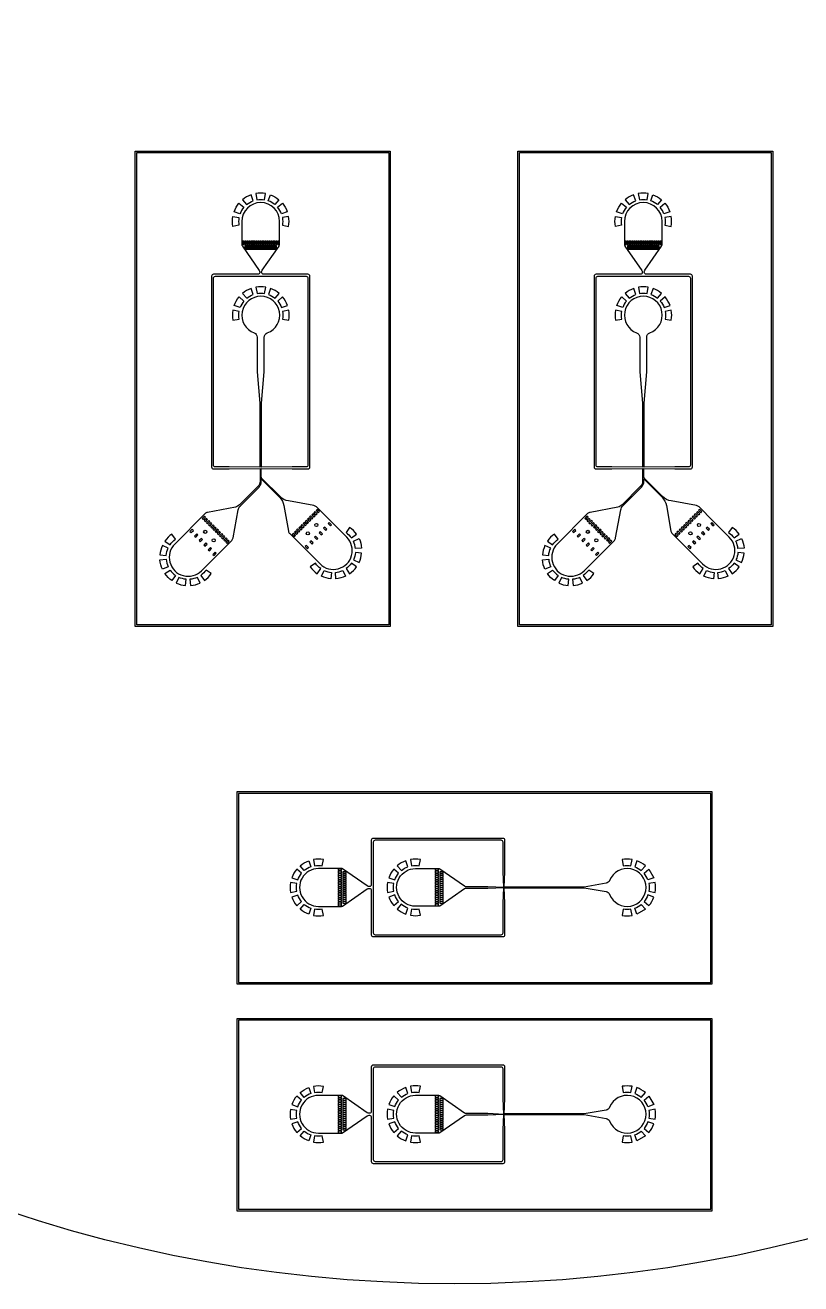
# Model space of a CAD drawing. Header units: millimetres. Extents: x -10 to 78.9, y -27.5 to 61.4.
# Drawn here: x 20.84 to 45.48, y -27.54 to 12.44 of the extents above; entities that cross this region are included whole.
import ezdxf

# ---------------------------------------------------------------- set-up
doc = ezdxf.new("R2010")
doc.units = ezdxf.units.MM
doc.header["$MEASUREMENT"] = 0

msp = doc.modelspace()

# ---------------------------------------------------------------- linework, layer by layer
for p, q in [((28.444, 4.528), (28.414, 4.528)), ((40.594, 4.528), (40.564, 4.528)), ((29.323, -1.596), (29.323, -1.596)), ((41.473, -1.596), (41.473, -1.596)), ((26.823, -1.656), (26.823, -1.656)), ((38.973, -1.656), (38.973, -1.656)), ((30.119, -3.083), (30.048, -3.012)), ((42.269, -3.083), (42.198, -3.012)), ((26.704, -3.471), (26.775, -3.4)), ((26.842, -3.608), (26.913, -3.538)), ((29.775, -3.426), (29.704, -3.356)), ((38.854, -3.471), (38.925, -3.4)), ((38.992, -3.608), (39.063, -3.538)), ((41.925, -3.426), (41.854, -3.356)), ((26.258, -3.824), (26.329, -3.754)), ((26.404, -3.97), (26.475, -3.899)), ((26.911, -3.677), (26.981, -3.607)), ((27.048, -3.815), (27.119, -3.744)), ((38.408, -3.824), (38.479, -3.754)), ((38.554, -3.97), (38.625, -3.899)), ((39.061, -3.677), (39.131, -3.607)), ((39.198, -3.815), (39.269, -3.744)), ((26.841, -4.407), (26.912, -4.336)), ((29.845, -4.156), (29.774, -4.085)), ((38.991, -4.407), (39.062, -4.336)), ((41.995, -4.156), (41.924, -4.085))]:
    msp.add_line(p, q)
for points in [[(32.439, -6.66), (24.339, -6.66), (24.339, 8.44), (32.439, 8.44)], [(44.589, -6.66), (36.489, -6.66), (36.489, 8.44), (44.589, 8.44)], [(32.389, -6.61), (24.389, -6.61), (24.389, 8.39), (32.389, 8.39)], [(44.539, -6.61), (36.539, -6.61), (36.539, 8.39), (44.539, 8.39)], [(27.739, 5.574), (27.739, 5.474), (27.789, 5.474), (27.789, 5.574)], [(27.859, 5.574), (27.809, 5.574), (27.809, 5.474), (27.859, 5.474)], [(27.874, 5.424), (27.824, 5.424), (27.824, 5.324), (27.874, 5.324)], [(27.929, 5.574), (27.879, 5.574), (27.879, 5.474), (27.929, 5.474)], [(27.887, 5.424), (27.887, 5.324), (27.937, 5.324), (27.937, 5.424)], [(27.999, 5.574), (27.949, 5.574), (27.949, 5.474), (27.999, 5.474)], [(27.95, 5.424), (27.95, 5.324), (28, 5.324), (28, 5.424)], [(28.014, 5.424), (28.014, 5.324), (28.064, 5.324), (28.064, 5.424)], [(28.019, 5.574), (28.019, 5.474), (28.069, 5.474), (28.069, 5.574)], [(28.127, 5.424), (28.077, 5.424), (28.077, 5.324), (28.127, 5.324)], [(28.139, 5.474), (28.139, 5.574), (28.089, 5.574), (28.089, 5.474)], [(28.19, 5.424), (28.14, 5.424), (28.14, 5.324), (28.19, 5.324)], [(28.209, 5.474), (28.209, 5.574), (28.159, 5.574), (28.159, 5.474)], [(28.254, 5.424), (28.204, 5.424), (28.204, 5.324), (28.254, 5.324)], [(28.279, 5.474), (28.279, 5.574), (28.229, 5.574), (28.229, 5.474)], [(28.317, 5.424), (28.267, 5.424), (28.267, 5.324), (28.317, 5.324)], [(28.349, 5.474), (28.349, 5.574), (28.299, 5.574), (28.299, 5.474)], [(28.33, 5.324), (28.38, 5.324), (28.38, 5.424), (28.33, 5.424)], [(28.369, 5.574), (28.369, 5.474), (28.419, 5.474), (28.419, 5.574)], [(28.394, 5.424), (28.394, 5.324), (28.444, 5.324), (28.444, 5.424)], [(28.489, 5.574), (28.439, 5.574), (28.439, 5.474), (28.489, 5.474)], [(28.457, 5.424), (28.457, 5.324), (28.507, 5.324), (28.507, 5.424)], [(28.509, 5.474), (28.559, 5.474), (28.559, 5.574), (28.509, 5.574)], [(28.52, 5.424), (28.52, 5.324), (28.57, 5.324), (28.57, 5.424)], [(28.629, 5.574), (28.579, 5.574), (28.579, 5.474), (28.629, 5.474)], [(28.584, 5.424), (28.584, 5.324), (28.634, 5.324), (28.634, 5.424)], [(28.647, 5.424), (28.647, 5.324), (28.697, 5.324), (28.697, 5.424)], [(28.699, 5.574), (28.649, 5.574), (28.649, 5.474), (28.699, 5.474)], [(28.76, 5.324), (28.76, 5.424), (28.71, 5.424), (28.71, 5.324)], [(28.769, 5.574), (28.719, 5.574), (28.719, 5.474), (28.769, 5.474)], [(28.774, 5.324), (28.824, 5.324), (28.824, 5.424), (28.774, 5.424)], [(28.789, 5.474), (28.839, 5.474), (28.839, 5.574), (28.789, 5.574)], [(28.859, 5.574), (28.859, 5.474), (28.909, 5.474), (28.909, 5.574)], [(39.889, 5.574), (39.889, 5.474), (39.939, 5.474), (39.939, 5.574)], [(40.009, 5.574), (39.959, 5.574), (39.959, 5.474), (40.009, 5.474)], [(40.024, 5.424), (39.974, 5.424), (39.974, 5.324), (40.024, 5.324)], [(40.079, 5.574), (40.029, 5.574), (40.029, 5.474), (40.079, 5.474)], [(40.037, 5.424), (40.037, 5.324), (40.087, 5.324), (40.087, 5.424)], [(40.149, 5.574), (40.099, 5.574), (40.099, 5.474), (40.149, 5.474)], [(40.1, 5.424), (40.1, 5.324), (40.15, 5.324), (40.15, 5.424)], [(40.164, 5.424), (40.164, 5.324), (40.214, 5.324), (40.214, 5.424)], [(40.169, 5.574), (40.169, 5.474), (40.219, 5.474), (40.219, 5.574)], [(40.277, 5.424), (40.227, 5.424), (40.227, 5.324), (40.277, 5.324)], [(40.289, 5.474), (40.289, 5.574), (40.239, 5.574), (40.239, 5.474)], [(40.34, 5.424), (40.29, 5.424), (40.29, 5.324), (40.34, 5.324)], [(40.359, 5.474), (40.359, 5.574), (40.309, 5.574), (40.309, 5.474)], [(40.404, 5.424), (40.354, 5.424), (40.354, 5.324), (40.404, 5.324)], [(40.429, 5.474), (40.429, 5.574), (40.379, 5.574), (40.379, 5.474)], [(40.467, 5.424), (40.417, 5.424), (40.417, 5.324), (40.467, 5.324)], [(40.499, 5.474), (40.499, 5.574), (40.449, 5.574), (40.449, 5.474)], [(40.48, 5.324), (40.53, 5.324), (40.53, 5.424), (40.48, 5.424)], [(40.519, 5.574), (40.519, 5.474), (40.569, 5.474), (40.569, 5.574)], [(40.544, 5.424), (40.544, 5.324), (40.594, 5.324), (40.594, 5.424)], [(40.639, 5.574), (40.589, 5.574), (40.589, 5.474), (40.639, 5.474)], [(40.607, 5.424), (40.607, 5.324), (40.657, 5.324), (40.657, 5.424)], [(40.659, 5.474), (40.709, 5.474), (40.709, 5.574), (40.659, 5.574)], [(40.67, 5.424), (40.67, 5.324), (40.72, 5.324), (40.72, 5.424)], [(40.779, 5.574), (40.729, 5.574), (40.729, 5.474), (40.779, 5.474)], [(40.734, 5.424), (40.734, 5.324), (40.784, 5.324), (40.784, 5.424)], [(40.797, 5.424), (40.797, 5.324), (40.847, 5.324), (40.847, 5.424)], [(40.849, 5.574), (40.799, 5.574), (40.799, 5.474), (40.849, 5.474)], [(40.91, 5.324), (40.91, 5.424), (40.86, 5.424), (40.86, 5.324)], [(40.919, 5.574), (40.869, 5.574), (40.869, 5.474), (40.919, 5.474)], [(40.924, 5.324), (40.974, 5.324), (40.974, 5.424), (40.924, 5.424)], [(40.939, 5.474), (40.989, 5.474), (40.989, 5.574), (40.939, 5.574)], [(41.009, 5.574), (41.009, 5.474), (41.059, 5.474), (41.059, 5.574)], [(26.534, -3.158), (26.463, -3.229), (26.498, -3.265), (26.569, -3.193)], [(29.946, -3.255), (29.981, -3.22), (29.91, -3.149), (29.875, -3.184)], [(30.015, -3.187), (30.05, -3.151), (29.979, -3.08), (29.944, -3.116)], [(30.083, -3.118), (30.119, -3.083), (30.048, -3.012), (30.012, -3.047)], [(30.081, -2.978), (30.152, -3.049), (30.188, -3.014), (30.116, -2.943)], [(38.684, -3.158), (38.613, -3.229), (38.648, -3.265), (38.719, -3.193)], [(42.096, -3.255), (42.131, -3.22), (42.06, -3.149), (42.025, -3.184)], [(42.165, -3.187), (42.2, -3.151), (42.129, -3.08), (42.094, -3.116)], [(42.233, -3.118), (42.269, -3.083), (42.198, -3.012), (42.162, -3.047)], [(42.231, -2.978), (42.302, -3.049), (42.338, -3.014), (42.266, -2.943)], [(26.113, -3.679), (26.184, -3.608), (26.148, -3.572), (26.077, -3.643)], [(26.567, -3.333), (26.638, -3.262), (26.603, -3.227), (26.531, -3.298)], [(26.636, -3.402), (26.707, -3.331), (26.671, -3.296), (26.6, -3.367)], [(26.669, -3.436), (26.704, -3.471), (26.775, -3.4), (26.74, -3.364)], [(26.809, -3.433), (26.738, -3.504), (26.773, -3.54), (26.844, -3.469)], [(26.842, -3.608), (26.913, -3.537), (26.878, -3.502), (26.807, -3.573)], [(26.982, -3.606), (26.946, -3.571), (26.875, -3.642), (26.911, -3.677)], [(29.533, -3.668), (29.568, -3.633), (29.497, -3.562), (29.462, -3.597)], [(29.602, -3.599), (29.637, -3.564), (29.566, -3.493), (29.531, -3.528)], [(29.739, -3.462), (29.775, -3.426), (29.704, -3.355), (29.668, -3.391)], [(29.737, -3.322), (29.808, -3.393), (29.844, -3.358), (29.773, -3.287)], [(29.841, -3.218), (29.806, -3.253), (29.877, -3.324), (29.912, -3.289)], [(30.321, -3.538), (30.393, -3.609), (30.428, -3.573), (30.357, -3.502)], [(30.502, -3.357), (30.467, -3.392), (30.538, -3.463), (30.574, -3.428)], [(38.263, -3.679), (38.334, -3.608), (38.298, -3.572), (38.227, -3.643)], [(38.717, -3.333), (38.788, -3.262), (38.753, -3.227), (38.681, -3.298)], [(38.786, -3.402), (38.857, -3.331), (38.821, -3.296), (38.75, -3.367)], [(38.819, -3.436), (38.854, -3.471), (38.925, -3.4), (38.89, -3.364)], [(38.959, -3.433), (38.888, -3.504), (38.923, -3.54), (38.994, -3.469)], [(38.992, -3.608), (39.063, -3.537), (39.028, -3.502), (38.957, -3.573)], [(39.132, -3.606), (39.096, -3.571), (39.025, -3.642), (39.061, -3.677)], [(41.683, -3.668), (41.718, -3.633), (41.647, -3.562), (41.612, -3.597)], [(41.752, -3.599), (41.787, -3.564), (41.716, -3.493), (41.681, -3.528)], [(41.889, -3.462), (41.925, -3.426), (41.854, -3.355), (41.818, -3.391)], [(41.887, -3.322), (41.958, -3.393), (41.994, -3.358), (41.923, -3.287)], [(41.991, -3.218), (41.956, -3.253), (42.027, -3.324), (42.062, -3.289)], [(42.471, -3.538), (42.543, -3.609), (42.578, -3.573), (42.507, -3.502)], [(42.652, -3.357), (42.617, -3.392), (42.688, -3.463), (42.724, -3.428)], [(26.258, -3.824), (26.329, -3.753), (26.294, -3.718), (26.223, -3.789)], [(26.404, -3.97), (26.475, -3.899), (26.44, -3.864), (26.368, -3.935)], [(26.98, -3.746), (27.051, -3.675), (27.015, -3.64), (26.944, -3.711)], [(27.119, -3.744), (27.084, -3.708), (27.013, -3.779), (27.048, -3.815)], [(27.188, -3.813), (27.153, -3.777), (27.082, -3.848), (27.117, -3.884)], [(27.186, -3.952), (27.257, -3.881), (27.222, -3.846), (27.151, -3.917)], [(27.219, -3.986), (27.255, -4.021), (27.326, -3.95), (27.29, -3.915)], [(29.396, -3.806), (29.431, -3.77), (29.36, -3.699), (29.325, -3.735)], [(29.5, -3.702), (29.429, -3.631), (29.393, -3.666), (29.464, -3.737)], [(29.991, -4.01), (29.92, -3.939), (29.884, -3.975), (29.956, -4.046)], [(30.137, -3.865), (30.065, -3.794), (30.03, -3.829), (30.101, -3.9)], [(30.176, -3.683), (30.247, -3.754), (30.282, -3.719), (30.211, -3.648)], [(38.408, -3.824), (38.479, -3.753), (38.444, -3.718), (38.373, -3.789)], [(38.554, -3.97), (38.625, -3.899), (38.59, -3.864), (38.518, -3.935)], [(39.13, -3.746), (39.201, -3.675), (39.165, -3.64), (39.094, -3.711)], [(39.269, -3.744), (39.234, -3.708), (39.163, -3.779), (39.198, -3.815)], [(39.338, -3.813), (39.303, -3.777), (39.232, -3.848), (39.267, -3.884)], [(39.336, -3.952), (39.407, -3.881), (39.372, -3.846), (39.301, -3.917)], [(39.369, -3.986), (39.405, -4.021), (39.476, -3.95), (39.44, -3.915)], [(41.546, -3.806), (41.581, -3.77), (41.51, -3.699), (41.475, -3.735)], [(41.65, -3.702), (41.579, -3.631), (41.543, -3.666), (41.614, -3.737)], [(42.141, -4.01), (42.07, -3.939), (42.034, -3.975), (42.106, -4.046)], [(42.287, -3.865), (42.215, -3.794), (42.18, -3.829), (42.251, -3.9)], [(42.326, -3.683), (42.397, -3.754), (42.432, -3.719), (42.361, -3.648)], [(26.55, -4.116), (26.621, -4.045), (26.585, -4.009), (26.514, -4.08)], [(26.695, -4.261), (26.766, -4.19), (26.731, -4.155), (26.66, -4.226)], [(26.805, -4.372), (26.841, -4.407), (26.912, -4.336), (26.877, -4.301)], [(29.739, -4.12), (29.81, -4.191), (29.845, -4.156), (29.774, -4.085)], [(38.7, -4.116), (38.771, -4.045), (38.735, -4.009), (38.664, -4.08)], [(38.845, -4.261), (38.916, -4.19), (38.881, -4.155), (38.81, -4.226)], [(38.955, -4.372), (38.991, -4.407), (39.062, -4.336), (39.027, -4.301)], [(41.889, -4.12), (41.96, -4.191), (41.995, -4.156), (41.924, -4.085)], [(27.566, -11.917), (27.566, -18.017), (42.666, -18.017), (42.666, -11.917)], [(27.616, -11.967), (27.616, -17.967), (42.616, -17.967), (42.616, -11.967)], [(30.887, -14.367), (30.787, -14.367), (30.787, -14.417), (30.887, -14.417)], [(33.868, -14.366), (33.868, -14.416), (33.968, -14.416), (33.968, -14.366)], [(30.887, -14.437), (30.787, -14.437), (30.787, -14.487), (30.887, -14.487)], [(30.887, -14.507), (30.787, -14.507), (30.787, -14.557), (30.887, -14.557)], [(30.887, -14.577), (30.787, -14.577), (30.787, -14.627), (30.887, -14.627)], [(30.887, -14.647), (30.787, -14.647), (30.787, -14.697), (30.887, -14.697)], [(30.887, -14.717), (30.787, -14.717), (30.787, -14.767), (30.887, -14.767)], [(30.887, -14.787), (30.787, -14.787), (30.787, -14.837), (30.887, -14.837)], [(30.937, -14.452), (30.937, -14.502), (31.037, -14.502), (31.037, -14.452)], [(30.937, -14.516), (30.937, -14.566), (31.037, -14.566), (31.037, -14.516)], [(30.937, -14.579), (30.937, -14.629), (31.037, -14.629), (31.037, -14.579)], [(30.937, -14.642), (30.937, -14.692), (31.037, -14.692), (31.037, -14.642)], [(30.937, -14.706), (30.937, -14.756), (31.037, -14.756), (31.037, -14.706)], [(30.937, -14.769), (30.937, -14.819), (31.037, -14.819), (31.037, -14.769)], [(33.968, -14.436), (33.868, -14.436), (33.868, -14.486), (33.968, -14.486)], [(33.868, -14.506), (33.868, -14.556), (33.968, -14.556), (33.968, -14.506)], [(33.868, -14.626), (33.968, -14.626), (33.968, -14.576), (33.868, -14.576)], [(33.968, -14.646), (33.868, -14.646), (33.868, -14.696), (33.968, -14.696)], [(33.868, -14.716), (33.868, -14.766), (33.968, -14.766), (33.968, -14.716)], [(33.868, -14.786), (33.868, -14.836), (33.968, -14.836), (33.968, -14.786)], [(34.118, -14.501), (34.118, -14.451), (34.018, -14.451), (34.018, -14.501)], [(34.018, -14.564), (34.118, -14.564), (34.118, -14.514), (34.018, -14.514)], [(34.018, -14.627), (34.118, -14.627), (34.118, -14.577), (34.018, -14.577)], [(34.018, -14.691), (34.118, -14.691), (34.118, -14.641), (34.018, -14.641)], [(34.018, -14.754), (34.118, -14.754), (34.118, -14.704), (34.018, -14.704)], [(34.018, -14.817), (34.118, -14.817), (34.118, -14.767), (34.018, -14.767)], [(30.887, -14.857), (30.787, -14.857), (30.787, -14.907), (30.887, -14.907)], [(30.887, -14.927), (30.787, -14.927), (30.787, -14.977), (30.887, -14.977)], [(30.887, -14.997), (30.787, -14.997), (30.787, -15.047), (30.887, -15.047)], [(30.887, -15.067), (30.787, -15.067), (30.787, -15.117), (30.887, -15.117)], [(30.887, -15.137), (30.787, -15.137), (30.787, -15.187), (30.887, -15.187)], [(30.937, -14.832), (30.937, -14.882), (31.037, -14.882), (31.037, -14.832)], [(30.937, -14.896), (30.937, -14.946), (31.037, -14.946), (31.037, -14.896)], [(30.937, -14.959), (30.937, -15.009), (31.037, -15.009), (31.037, -14.959)], [(30.937, -15.022), (30.937, -15.072), (31.037, -15.072), (31.037, -15.022)], [(30.937, -15.086), (30.937, -15.136), (31.037, -15.136), (31.037, -15.086)], [(30.937, -15.149), (30.937, -15.199), (31.037, -15.199), (31.037, -15.149)], [(33.868, -14.856), (33.868, -14.906), (33.968, -14.906), (33.968, -14.856)], [(33.968, -14.926), (33.868, -14.926), (33.868, -14.976), (33.968, -14.976)], [(33.868, -15.046), (33.968, -15.046), (33.968, -14.996), (33.868, -14.996)], [(33.968, -15.066), (33.868, -15.066), (33.868, -15.116), (33.968, -15.116)], [(33.968, -15.136), (33.868, -15.136), (33.868, -15.186), (33.968, -15.186)], [(34.118, -14.881), (34.118, -14.831), (34.018, -14.831), (34.018, -14.881)], [(34.018, -14.894), (34.018, -14.944), (34.118, -14.944), (34.118, -14.894)], [(34.018, -14.957), (34.018, -15.007), (34.118, -15.007), (34.118, -14.957)], [(34.018, -15.071), (34.118, -15.071), (34.118, -15.021), (34.018, -15.021)], [(34.018, -15.134), (34.118, -15.134), (34.118, -15.084), (34.018, -15.084)], [(34.018, -15.147), (34.018, -15.197), (34.118, -15.197), (34.118, -15.147)], [(30.887, -15.207), (30.787, -15.207), (30.787, -15.257), (30.887, -15.257)], [(30.887, -15.277), (30.787, -15.277), (30.787, -15.327), (30.887, -15.327)], [(30.887, -15.347), (30.787, -15.347), (30.787, -15.397), (30.887, -15.397)], [(30.887, -15.417), (30.787, -15.417), (30.787, -15.467), (30.887, -15.467)], [(30.787, -15.487), (30.787, -15.537), (30.887, -15.537), (30.887, -15.487)], [(30.937, -15.212), (30.937, -15.262), (31.037, -15.262), (31.037, -15.212)], [(30.937, -15.276), (30.937, -15.326), (31.037, -15.326), (31.037, -15.276)], [(30.937, -15.339), (30.937, -15.389), (31.037, -15.389), (31.037, -15.339)], [(30.937, -15.402), (30.937, -15.452), (31.037, -15.452), (31.037, -15.402)], [(33.968, -15.206), (33.868, -15.206), (33.868, -15.256), (33.968, -15.256)], [(33.968, -15.326), (33.968, -15.276), (33.868, -15.276), (33.868, -15.326)], [(33.868, -15.346), (33.868, -15.396), (33.968, -15.396), (33.968, -15.346)], [(33.868, -15.416), (33.868, -15.466), (33.968, -15.466), (33.968, -15.416)], [(33.868, -15.536), (33.968, -15.536), (33.968, -15.486), (33.868, -15.486)], [(34.018, -15.261), (34.118, -15.261), (34.118, -15.211), (34.018, -15.211)], [(34.018, -15.324), (34.118, -15.324), (34.118, -15.274), (34.018, -15.274)], [(34.018, -15.387), (34.118, -15.387), (34.118, -15.337), (34.018, -15.337)], [(34.018, -15.451), (34.118, -15.451), (34.118, -15.401), (34.018, -15.401)], [(27.566, -19.121), (27.566, -25.221), (42.666, -25.221), (42.666, -19.121)], [(27.616, -19.171), (27.616, -25.171), (42.616, -25.171), (42.616, -19.171)], [(30.887, -21.571), (30.787, -21.571), (30.787, -21.621), (30.887, -21.621)], [(33.868, -21.57), (33.868, -21.62), (33.968, -21.62), (33.968, -21.57)], [(30.887, -21.641), (30.787, -21.641), (30.787, -21.691), (30.887, -21.691)], [(30.887, -21.711), (30.787, -21.711), (30.787, -21.761), (30.887, -21.761)], [(30.887, -21.781), (30.787, -21.781), (30.787, -21.831), (30.887, -21.831)], [(30.887, -21.851), (30.787, -21.851), (30.787, -21.901), (30.887, -21.901)], [(30.887, -21.921), (30.787, -21.921), (30.787, -21.971), (30.887, -21.971)], [(30.937, -21.656), (30.937, -21.706), (31.037, -21.706), (31.037, -21.656)], [(30.937, -21.719), (30.937, -21.769), (31.037, -21.769), (31.037, -21.719)], [(30.937, -21.783), (30.937, -21.833), (31.037, -21.833), (31.037, -21.783)], [(30.937, -21.846), (30.937, -21.896), (31.037, -21.896), (31.037, -21.846)], [(30.937, -21.909), (30.937, -21.959), (31.037, -21.959), (31.037, -21.909)], [(30.937, -21.973), (30.937, -22.023), (31.037, -22.023), (31.037, -21.973)], [(33.968, -21.64), (33.868, -21.64), (33.868, -21.69), (33.968, -21.69)], [(33.868, -21.71), (33.868, -21.76), (33.968, -21.76), (33.968, -21.71)], [(33.868, -21.83), (33.968, -21.83), (33.968, -21.78), (33.868, -21.78)], [(33.968, -21.85), (33.868, -21.85), (33.868, -21.9), (33.968, -21.9)], [(33.868, -21.92), (33.868, -21.97), (33.968, -21.97), (33.968, -21.92)], [(34.118, -21.705), (34.118, -21.655), (34.018, -21.655), (34.018, -21.705)], [(34.018, -21.768), (34.118, -21.768), (34.118, -21.718), (34.018, -21.718)], [(34.018, -21.831), (34.118, -21.831), (34.118, -21.781), (34.018, -21.781)], [(34.018, -21.895), (34.118, -21.895), (34.118, -21.845), (34.018, -21.845)], [(34.018, -21.958), (34.118, -21.958), (34.118, -21.908), (34.018, -21.908)], [(34.018, -22.021), (34.118, -22.021), (34.118, -21.971), (34.018, -21.971)], [(30.887, -21.991), (30.787, -21.991), (30.787, -22.041), (30.887, -22.041)], [(30.887, -22.061), (30.787, -22.061), (30.787, -22.111), (30.887, -22.111)], [(30.887, -22.131), (30.787, -22.131), (30.787, -22.181), (30.887, -22.181)], [(30.887, -22.201), (30.787, -22.201), (30.787, -22.251), (30.887, -22.251)], [(30.887, -22.271), (30.787, -22.271), (30.787, -22.321), (30.887, -22.321)], [(30.887, -22.341), (30.787, -22.341), (30.787, -22.391), (30.887, -22.391)], [(30.937, -22.036), (30.937, -22.086), (31.037, -22.086), (31.037, -22.036)], [(30.937, -22.099), (30.937, -22.149), (31.037, -22.149), (31.037, -22.099)], [(30.937, -22.163), (30.937, -22.213), (31.037, -22.213), (31.037, -22.163)], [(30.937, -22.226), (30.937, -22.276), (31.037, -22.276), (31.037, -22.226)], [(30.937, -22.289), (30.937, -22.339), (31.037, -22.339), (31.037, -22.289)], [(30.937, -22.353), (30.937, -22.403), (31.037, -22.403), (31.037, -22.353)], [(33.868, -21.99), (33.868, -22.04), (33.968, -22.04), (33.968, -21.99)], [(33.868, -22.06), (33.868, -22.11), (33.968, -22.11), (33.968, -22.06)], [(33.968, -22.13), (33.868, -22.13), (33.868, -22.18), (33.968, -22.18)], [(33.868, -22.25), (33.968, -22.25), (33.968, -22.2), (33.868, -22.2)], [(33.968, -22.27), (33.868, -22.27), (33.868, -22.32), (33.968, -22.32)], [(33.968, -22.34), (33.868, -22.34), (33.868, -22.39), (33.968, -22.39)], [(34.118, -22.085), (34.118, -22.035), (34.018, -22.035), (34.018, -22.085)], [(34.018, -22.098), (34.018, -22.148), (34.118, -22.148), (34.118, -22.098)], [(34.018, -22.161), (34.018, -22.211), (34.118, -22.211), (34.118, -22.161)], [(34.018, -22.275), (34.118, -22.275), (34.118, -22.225), (34.018, -22.225)], [(34.018, -22.338), (34.118, -22.338), (34.118, -22.288), (34.018, -22.288)], [(34.018, -22.351), (34.018, -22.401), (34.118, -22.401), (34.118, -22.351)], [(30.887, -22.411), (30.787, -22.411), (30.787, -22.461), (30.887, -22.461)], [(30.887, -22.481), (30.787, -22.481), (30.787, -22.531), (30.887, -22.531)], [(30.887, -22.551), (30.787, -22.551), (30.787, -22.601), (30.887, -22.601)], [(30.887, -22.621), (30.787, -22.621), (30.787, -22.671), (30.887, -22.671)], [(30.787, -22.691), (30.787, -22.741), (30.887, -22.741), (30.887, -22.691)], [(30.937, -22.416), (30.937, -22.466), (31.037, -22.466), (31.037, -22.416)], [(30.937, -22.479), (30.937, -22.529), (31.037, -22.529), (31.037, -22.479)], [(30.937, -22.543), (30.937, -22.593), (31.037, -22.593), (31.037, -22.543)], [(30.937, -22.606), (30.937, -22.656), (31.037, -22.656), (31.037, -22.606)], [(33.968, -22.41), (33.868, -22.41), (33.868, -22.46), (33.968, -22.46)], [(33.968, -22.53), (33.968, -22.48), (33.868, -22.48), (33.868, -22.53)], [(33.868, -22.55), (33.868, -22.6), (33.968, -22.6), (33.968, -22.55)], [(33.868, -22.62), (33.868, -22.67), (33.968, -22.67), (33.968, -22.62)], [(33.868, -22.74), (33.968, -22.74), (33.968, -22.69), (33.868, -22.69)], [(34.018, -22.465), (34.118, -22.465), (34.118, -22.415), (34.018, -22.415)], [(34.018, -22.528), (34.118, -22.528), (34.118, -22.478), (34.018, -22.478)], [(34.018, -22.591), (34.118, -22.591), (34.118, -22.541), (34.018, -22.541)], [(34.018, -22.655), (34.118, -22.655), (34.118, -22.605), (34.018, -22.605)]]:
    msp.add_lwpolyline(points, close=True)
for points in [[(27.724, 6.203), (27.724, 5.483, 0.049332), (27.725, 5.463), (27.727, 5.455, 0.102777), (27.743, 5.418), (28.276, 4.65, -0.152884), (28.294, 4.593), (28.294, 4.584, -0.414214), (28.234, 4.524), (28.207, 4.524), (26.823, 4.524, 0.414235), (26.763, 4.464), (26.763, -1.596, 0.414213), (26.823, -1.656), (27.323, -1.656), (28.303, -1.646), (28.303, -2.042, -0.198912), (28.23, -2.219), (27.65, -2.799, -0.150159), (27.521, -2.867), (26.635, -3.037, 0.150159), (26.557, -3.078), (25.594, -4.042, 1.000433), (26.443, -4.89), (27.406, -3.927, 0.152166), (27.447, -3.848), (27.61, -2.958, -0.152166), (27.68, -2.826), (28.27, -2.236, 0.198912), (28.343, -2.059), (28.343, -1.977), (28.921, -2.555, -0.153689), (29.06, -2.821), (29.204, -3.632, 0.153689), (29.245, -3.712), (29.699, -4.165), (30.208, -4.674, 1.000433), (31.057, -3.826), (30.547, -3.317), (30.094, -2.863, 0.153156), (30.014, -2.821), (29.205, -2.676, -0.153156), (28.939, -2.538), (28.364, -1.962, -0.198912), (28.343, -1.912), (28.343, -1.646), (29.323, -1.656), (29.823, -1.656), (29.824, -1.656, 0.414214), (29.884, -1.596), (29.884, 4.468, 0.414214), (29.824, 4.528), (28.414, 4.528, -0.414214), (28.354, 4.588), (28.354, 4.6, -0.153153), (28.371, 4.657), (28.905, 5.423, 0.09674), (28.92, 5.458), (28.921, 5.462, 0.055589), (28.924, 5.484), (28.924, 6.204, 1), (27.724, 6.203)], [(39.874, 6.203), (39.874, 5.483, 0.049332), (39.875, 5.463), (39.877, 5.455, 0.102777), (39.893, 5.418), (40.426, 4.65, -0.152884), (40.444, 4.593), (40.444, 4.584, -0.414214), (40.384, 4.524), (40.357, 4.524), (38.973, 4.524, 0.414235), (38.913, 4.464), (38.913, -1.596, 0.414213), (38.973, -1.656), (39.473, -1.656), (40.453, -1.646), (40.453, -2.042, -0.198912), (40.38, -2.219), (39.8, -2.799, -0.150159), (39.671, -2.867), (38.785, -3.037, 0.150159), (38.707, -3.078), (37.744, -4.042, 1.000433), (38.593, -4.89), (39.556, -3.927, 0.152166), (39.597, -3.848), (39.76, -2.958, -0.152166), (39.83, -2.826), (40.42, -2.236, 0.198912), (40.493, -2.059), (40.493, -1.977), (41.071, -2.555, -0.153689), (41.21, -2.821), (41.354, -3.632, 0.153689), (41.395, -3.712), (41.849, -4.165), (42.358, -4.674, 1.000433), (43.207, -3.826), (42.697, -3.317), (42.244, -2.863, 0.153156), (42.164, -2.821), (41.355, -2.676, -0.153156), (41.089, -2.538), (40.514, -1.962, -0.198912), (40.493, -1.912), (40.493, -1.646), (41.473, -1.656), (41.973, -1.656), (41.974, -1.656, 0.414214), (42.034, -1.596), (42.034, 4.468, 0.414214), (41.974, 4.528), (40.564, 4.528, -0.414214), (40.504, 4.588), (40.504, 4.6, -0.153153), (40.521, 4.657), (41.055, 5.423, 0.09674), (41.07, 5.458), (41.071, 5.462, 0.055589), (41.074, 5.484), (41.074, 6.204, 1), (39.874, 6.203)], [(29.21, 6.36), (29.013, 6.325, -0.087489), (29.013, 6.082), (29.21, 6.047, 0.087489), (29.21, 6.36)], [(41.36, 6.36), (41.163, 6.325, -0.087489), (41.163, 6.082), (41.36, 6.047, 0.087489), (41.36, 6.36)], [(29.323, -1.596), (28.343, -1.606), (28.343, -1.586), (28.348, -1.586), (28.348, 0.434), (28.435, 1.43), (28.435, 2.522, -0.314833), (28.534, 2.663, 5.541209), (28.114, 2.665, -0.311359), (28.211, 2.525), (28.211, 1.43), (28.298, 0.434), (28.298, -1.586), (28.303, -1.586), (28.303, -1.606), (27.323, -1.596), (26.883, -1.596, -0.414214), (26.823, -1.536), (26.823, 4.404, -0.414159), (26.883, 4.464), (29.763, 4.464, -0.414214), (29.823, 4.404), (29.823, -1.536, -0.414214), (29.763, -1.596), (29.323, -1.596)], [(41.473, -1.596), (40.493, -1.606), (40.493, -1.586), (40.498, -1.586), (40.498, 0.434), (40.585, 1.43), (40.585, 2.522, -0.314833), (40.684, 2.663, 5.541209), (40.264, 2.665, -0.311359), (40.361, 2.525), (40.361, 1.43), (40.448, 0.434), (40.448, -1.586), (40.453, -1.586), (40.453, -1.606), (39.473, -1.596), (39.033, -1.596, -0.414214), (38.973, -1.536), (38.973, 4.404, -0.414159), (39.033, 4.464), (41.913, 4.464, -0.414214), (41.973, 4.404), (41.973, -1.536, -0.414214), (41.913, -1.596), (41.473, -1.596)], [(29.214, 3.382), (29.017, 3.348, -0.087489), (29.017, 3.105), (29.214, 3.07, 0.087489), (29.214, 3.382)], [(41.364, 3.382), (41.167, 3.348, -0.087489), (41.167, 3.105), (41.364, 3.07, 0.087489), (41.364, 3.382)], [(25.281, -3.95), (25.444, -4.065, -0.0875), (25.616, -3.893), (25.502, -3.729, 0.087474), (25.281, -3.95)], [(37.431, -3.95), (37.594, -4.065, -0.0875), (37.766, -3.893), (37.652, -3.729, 0.087474), (37.431, -3.95)], [(30.116, -4.988), (30.231, -4.824, -0.0875), (30.059, -4.652), (29.895, -4.767, 0.087475), (30.116, -4.988)], [(42.266, -4.988), (42.381, -4.824, -0.0875), (42.209, -4.652), (42.045, -4.767, 0.087475), (42.266, -4.988)], [(30.157, -15.552), (30.887, -15.552, 0.098904), (30.926, -15.545), (31.71, -15, -0.152884), (31.767, -14.982), (31.777, -14.982, -0.414214), (31.837, -15.042), (31.837, -15.069), (31.837, -16.452, 0.414235), (31.897, -16.512), (36.019, -16.512, 0.414221), (36.079, -16.452), (36.079, -16.451), (36.079, -15.451), (36.057, -14.96), (36.072, -14.96), (36.072, -14.962), (38.601, -14.962), (39.292, -15.084, -0.259152), (39.405, -15.176, 5.17384), (39.405, -14.728, -0.259215), (39.292, -14.82), (38.601, -14.942), (36.072, -14.942), (36.072, -14.944), (36.057, -14.944), (36.079, -14.452), (36.079, -13.452, 0.414236), (36.019, -13.392), (31.897, -13.392, 0.414214), (31.837, -13.452), (31.837, -14.862, -0.414214), (31.777, -14.922), (31.765, -14.922, -0.153153), (31.708, -14.904), (30.926, -14.36, 0.099258), (30.887, -14.352), (30.157, -14.352, 1.000516), (30.157, -15.552)], [(33.24, -15.55, -1.000433), (33.24, -14.35), (33.97, -14.35, -0.099739), (34.009, -14.358), (34.791, -14.904, 0.153502), (34.848, -14.922), (35.54, -14.922), (36.042, -14.945), (36.019, -14.452), (36.019, -13.512, 0.414214), (35.959, -13.452), (31.957, -13.452, 0.414214), (31.897, -13.512), (31.897, -16.393, 0.414159), (31.957, -16.453), (35.957, -16.453, 0.414268), (36.019, -16.391), (36.019, -15.45), (36.042, -14.96), (35.54, -14.982), (34.85, -14.982, 0.152501), (34.793, -15), (34.008, -15.543, -0.098377), (33.97, -15.55), (33.24, -15.55)], [(30.001, -14.066), (30.035, -14.263, -0.087489), (30.279, -14.263), (30.313, -14.066, 0.087489), (30.001, -14.066)], [(33.084, -14.064), (33.118, -14.261, -0.0875), (33.361, -14.261), (33.396, -14.064, 0.087474), (33.084, -14.064)], [(40.118, -15.838), (40.083, -15.641, -0.087489), (39.84, -15.641), (39.805, -15.838, 0.087489), (40.118, -15.838)], [(30.157, -22.756), (30.887, -22.756, 0.098904), (30.926, -22.748), (31.71, -22.204, -0.152884), (31.767, -22.186), (31.777, -22.186, -0.414214), (31.837, -22.246), (31.837, -22.272), (31.837, -23.656, 0.414235), (31.897, -23.716), (36.019, -23.716, 0.414221), (36.079, -23.656), (36.079, -23.655), (36.079, -22.655), (36.057, -22.163), (36.072, -22.163), (36.072, -22.166), (38.601, -22.166), (39.292, -22.288, -0.259152), (39.405, -22.379, 5.17384), (39.405, -21.932, -0.259215), (39.292, -22.024), (38.601, -22.146), (36.072, -22.146), (36.072, -22.148), (36.057, -22.148), (36.079, -21.656), (36.079, -20.656, 0.414236), (36.019, -20.596), (31.897, -20.596, 0.414214), (31.837, -20.656), (31.837, -22.066, -0.414214), (31.777, -22.126), (31.765, -22.126, -0.153153), (31.708, -22.108), (30.926, -21.564, 0.099258), (30.887, -21.556), (30.157, -21.556, 1.000516), (30.157, -22.756)], [(33.24, -22.754, -1.000433), (33.24, -21.554), (33.97, -21.554, -0.099739), (34.009, -21.562), (34.791, -22.108, 0.153502), (34.848, -22.126), (35.54, -22.126), (36.042, -22.148), (36.019, -21.656), (36.019, -20.716, 0.414214), (35.959, -20.656), (31.957, -20.656, 0.414214), (31.897, -20.716), (31.897, -23.596, 0.414159), (31.957, -23.656), (35.957, -23.657, 0.414268), (36.019, -23.595), (36.019, -22.654), (36.042, -22.163), (35.54, -22.186), (34.85, -22.186, 0.152501), (34.793, -22.204), (34.008, -22.747, -0.098377), (33.97, -22.754), (33.24, -22.754)], [(30.001, -21.27), (30.035, -21.467, -0.087489), (30.279, -21.467), (30.313, -21.27, 0.087489), (30.001, -21.27)], [(33.084, -21.268), (33.118, -21.465, -0.0875), (33.361, -21.465), (33.396, -21.268, 0.087474), (33.084, -21.268)], [(40.118, -23.042), (40.083, -22.845, -0.087489), (39.84, -22.845), (39.805, -23.042, 0.087489), (40.118, -23.042)]]:
    msp.add_lwpolyline(points, format="xyb")
for points in [[(27.745, 6.893), (27.874, 6.74, -0.087489), (28.084, 6.861), (28.016, 7.049, 0.087489)], [(28.202, 6.893, -0.087489), (28.445, 6.893), (28.48, 7.09, 0.087489), (28.167, 7.09)], [(28.902, 6.893), (28.773, 6.74, 0.087489), (28.563, 6.861), (28.631, 7.049, -0.087489)], [(39.895, 6.893), (40.024, 6.74, -0.087489), (40.234, 6.861), (40.166, 7.049, 0.087489)], [(40.352, 6.893, -0.087489), (40.595, 6.893), (40.63, 7.09, 0.087489), (40.317, 7.09)], [(41.052, 6.893), (40.923, 6.74, 0.087489), (40.713, 6.861), (40.781, 7.049, -0.087489)], [(27.478, 6.511, -0.087489), (27.634, 6.782), (27.787, 6.653, 0.087489), (27.666, 6.443)], [(29.169, 6.511), (28.981, 6.443, 0.087489), (28.86, 6.653), (29.013, 6.782, -0.087489)], [(39.628, 6.511, -0.087489), (39.784, 6.782), (39.937, 6.653, 0.087489), (39.816, 6.443)], [(41.319, 6.511), (41.131, 6.443, 0.087489), (41.01, 6.653), (41.163, 6.782, -0.087489)], [(27.437, 6.36), (27.634, 6.325, 0.087489), (27.634, 6.082), (27.437, 6.047, -0.087489)], [(39.587, 6.36), (39.784, 6.325, 0.087489), (39.784, 6.082), (39.587, 6.047, -0.087489)], [(27.749, 3.916), (27.878, 3.762, -0.087489), (28.088, 3.884), (28.02, 4.072, 0.087489)], [(28.171, 4.113), (28.206, 3.916, -0.087489), (28.449, 3.916), (28.484, 4.113, 0.087489)], [(28.636, 4.072), (28.567, 3.884, -0.087489), (28.778, 3.762), (28.906, 3.916, 0.087489)], [(39.899, 3.916), (40.028, 3.762, -0.087489), (40.238, 3.884), (40.17, 4.072, 0.087489)], [(40.321, 4.113), (40.356, 3.916, -0.087489), (40.599, 3.916), (40.634, 4.113, 0.087489)], [(40.786, 4.072), (40.717, 3.884, -0.087489), (40.928, 3.762), (41.056, 3.916, 0.087489)], [(27.638, 3.805), (27.791, 3.676, 0.087489), (27.67, 3.466), (27.482, 3.534, -0.087489)], [(29.017, 3.805), (28.864, 3.676, -0.087489), (28.986, 3.466), (29.173, 3.534, 0.087489)], [(39.788, 3.805), (39.941, 3.676, 0.087489), (39.82, 3.466), (39.632, 3.534, -0.087489)], [(41.167, 3.805), (41.014, 3.676, -0.087489), (41.136, 3.466), (41.323, 3.534, 0.087489)], [(27.441, 3.07), (27.638, 3.105, -0.087489), (27.638, 3.348), (27.441, 3.382, 0.087489)], [(39.591, 3.07), (39.788, 3.105, -0.087489), (39.788, 3.348), (39.591, 3.382, 0.087489)], [(31.149, -3.513), (31.034, -3.677, -0.087432), (31.206, -3.849), (31.37, -3.734, 0.087469)], [(43.299, -3.513), (43.184, -3.677, -0.087432), (43.356, -3.849), (43.52, -3.734, 0.087469)], [(31.529, -4.173), (31.33, -4.19, 0.087619), (31.267, -3.955), (31.448, -3.87, -0.087623)], [(43.679, -4.173), (43.48, -4.19, 0.087619), (43.417, -3.955), (43.598, -3.87, -0.087623)], [(25.121, -4.388), (25.32, -4.405, -0.087498), (25.383, -4.17), (25.202, -4.086, 0.087464)], [(31.529, -4.329), (31.33, -4.312, -0.08749), (31.267, -4.547), (31.448, -4.631, 0.087484)], [(37.271, -4.388), (37.47, -4.405, -0.087498), (37.533, -4.17), (37.352, -4.086, 0.087464)], [(43.679, -4.329), (43.48, -4.312, -0.08749), (43.417, -4.547), (43.598, -4.631, 0.087484)], [(25.202, -4.846, -0.08736), (25.121, -4.545), (25.32, -4.527, 0.087383), (25.383, -4.762)], [(31.37, -4.767), (31.206, -4.652, -0.087529), (31.034, -4.824), (31.149, -4.988, 0.087495)], [(37.352, -4.846, -0.08736), (37.271, -4.545), (37.47, -4.527, 0.087383), (37.533, -4.762)], [(43.52, -4.767), (43.356, -4.652, -0.087529), (43.184, -4.824), (43.299, -4.988, 0.087495)], [(25.502, -5.203, -0.087495), (25.281, -4.982), (25.444, -4.868, 0.087529), (25.616, -5.04)], [(25.957, -5.164, -0.08749), (25.722, -5.101), (25.637, -5.282, 0.087484), (25.939, -5.363)], [(26.314, -5.101, -0.087619), (26.078, -5.164), (26.096, -5.363, 0.087623), (26.398, -5.282)], [(26.591, -4.868, -0.087432), (26.419, -5.04), (26.534, -5.204, 0.087469), (26.755, -4.983)], [(30.554, -5.147, -0.087464), (30.252, -5.066), (30.337, -4.885, 0.087498), (30.572, -4.948)], [(31.012, -5.066, -0.08736), (30.711, -5.147), (30.694, -4.948, 0.087383), (30.928, -4.885)], [(37.652, -5.203, -0.087495), (37.431, -4.982), (37.594, -4.868, 0.087529), (37.766, -5.04)], [(38.107, -5.164, -0.08749), (37.872, -5.101), (37.787, -5.282, 0.087484), (38.089, -5.363)], [(38.464, -5.101, -0.087619), (38.228, -5.164), (38.246, -5.363, 0.087623), (38.548, -5.282)], [(38.741, -4.868, -0.087432), (38.569, -5.04), (38.684, -5.204, 0.087469), (38.905, -4.983)], [(42.704, -5.147, -0.087464), (42.402, -5.066), (42.487, -4.885, 0.087498), (42.722, -4.948)], [(43.162, -5.066, -0.08736), (42.861, -5.147), (42.844, -4.948, 0.087383), (43.078, -4.885)], [(29.499, -14.713, -0.087489), (29.621, -14.502), (29.468, -14.374, 0.087489), (29.311, -14.644)], [(29.849, -14.106), (29.918, -14.294, 0.087489), (29.707, -14.416), (29.578, -14.263, -0.087489)], [(32.394, -14.642), (32.582, -14.71, -0.087383), (32.703, -14.5), (32.551, -14.372, 0.08736)], [(32.661, -14.261), (32.79, -14.414, -0.087498), (33, -14.292), (32.932, -14.105, 0.087464)], [(39.805, -14.066), (39.84, -14.263, -0.087489), (40.083, -14.263), (40.118, -14.066, 0.087489)], [(40.269, -14.106), (40.201, -14.294, -0.087489), (40.412, -14.416), (40.54, -14.262, 0.087489)], [(40.619, -14.713, 0.087489), (40.498, -14.502), (40.651, -14.373), (40.807, -14.644)], [(29.468, -15.074, -0.087489), (29.468, -14.831), (29.271, -14.796, 0.087489), (29.271, -15.108)], [(29.621, -15.402, -0.087489), (29.499, -15.192), (29.311, -15.26, 0.087489), (29.468, -15.531)], [(32.354, -15.107), (32.55, -15.072, -0.087529), (32.55, -14.829), (32.354, -14.794, 0.087495)], [(32.55, -15.529), (32.703, -15.4, -0.08749), (32.582, -15.19), (32.394, -15.258, 0.087484)], [(40.498, -15.402), (40.651, -15.53, 0.087489), (40.807, -15.26), (40.619, -15.191, -0.087489)], [(40.651, -15.073), (40.848, -15.108, 0.087489), (40.848, -14.796), (40.651, -14.83, -0.087489)], [(29.849, -15.798, -0.087489), (29.578, -15.642), (29.707, -15.488, 0.087489), (29.918, -15.61)], [(32.932, -15.796), (33, -15.608, -0.087619), (32.789, -15.486), (32.661, -15.639, 0.087623)], [(40.201, -15.61, 0.087489), (40.412, -15.488), (40.54, -15.641), (40.269, -15.798)], [(30.313, -15.839), (30.279, -15.642, -0.087489), (30.035, -15.642), (30.001, -15.839, 0.087489)], [(33.396, -15.837), (33.361, -15.64, -0.087432), (33.118, -15.64), (33.084, -15.837, 0.087469)], [(29.499, -21.917, -0.087489), (29.621, -21.706), (29.468, -21.577, 0.087489), (29.311, -21.848)], [(29.849, -21.31), (29.918, -21.498, 0.087489), (29.707, -21.62), (29.578, -21.467, -0.087489)], [(32.394, -21.846), (32.582, -21.914, -0.087383), (32.703, -21.704), (32.551, -21.576, 0.08736)], [(32.661, -21.465), (32.79, -21.618, -0.087498), (33, -21.496), (32.932, -21.309, 0.087464)], [(39.805, -21.269), (39.84, -21.466, -0.087489), (40.083, -21.466), (40.118, -21.269, 0.087489)], [(40.269, -21.31), (40.201, -21.498, -0.087489), (40.412, -21.619), (40.54, -21.466, 0.087489)], [(40.619, -21.916, 0.087489), (40.498, -21.706), (40.651, -21.577), (40.807, -21.848)], [(29.468, -22.278, -0.087489), (29.468, -22.034), (29.271, -22, 0.087489), (29.271, -22.312)], [(32.354, -22.31), (32.55, -22.276, -0.087529), (32.55, -22.032), (32.354, -21.998, 0.087495)], [(40.651, -22.277), (40.848, -22.312, 0.087489), (40.848, -21.999), (40.651, -22.034, -0.087489)], [(29.621, -22.606, -0.087489), (29.499, -22.395), (29.311, -22.464, 0.087489), (29.468, -22.734)], [(29.849, -23.002, -0.087489), (29.578, -22.845), (29.707, -22.692, 0.087489), (29.918, -22.814)], [(32.55, -22.733), (32.703, -22.604, -0.08749), (32.582, -22.393), (32.394, -22.462, 0.087484)], [(32.932, -23), (33, -22.812, -0.087619), (32.789, -22.69), (32.661, -22.843, 0.087623)], [(40.201, -22.813, 0.087489), (40.412, -22.692), (40.54, -22.845), (40.269, -23.001)], [(40.498, -22.606), (40.651, -22.734, 0.087489), (40.807, -22.464), (40.619, -22.395, -0.087489)], [(30.313, -23.042), (30.279, -22.845, -0.087489), (30.035, -22.845), (30.001, -23.042, 0.087489)], [(33.396, -23.041), (33.361, -22.843, -0.087432), (33.118, -22.843), (33.084, -23.041, 0.087469)]]:
    msp.add_lwpolyline(points, format="xyb", close=True)
for points in [[(29.706, -3.495), (29.635, -3.424), (29.6, -3.46), (29.671, -3.531), (29.706, -3.495), (29.635, -3.425)], [(41.856, -3.495), (41.785, -3.424), (41.75, -3.46), (41.821, -3.531), (41.856, -3.495), (41.785, -3.425)]]:
    msp.add_lwpolyline(points)
for centre, radius in [((34.486, 16.908), 44.45), ((30.091, -3.438), 0.05), ((42.241, -3.438), 0.05), ((26.562, -3.656), 0.05), ((26.831, -3.925), 0.05), ((29.822, -3.706), 0.05), ((38.712, -3.656), 0.05), ((38.981, -3.925), 0.05), ((41.972, -3.706), 0.05)]:
    msp.add_circle(centre, radius)

doc.saveas('drawing.dxf')
